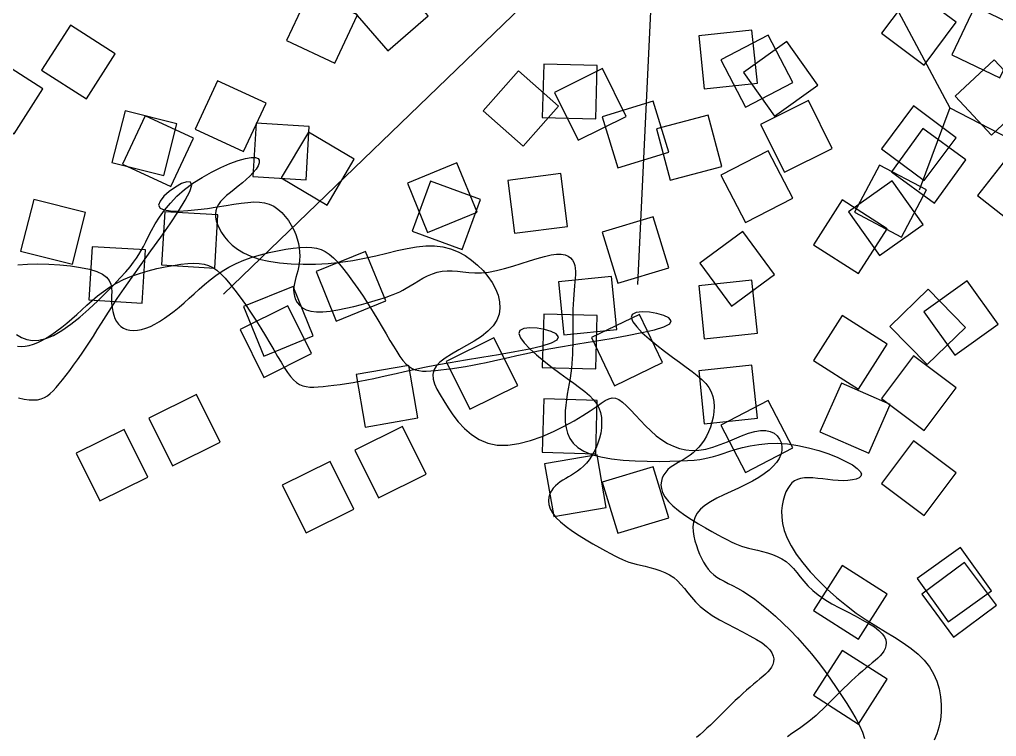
# Model space of a CAD drawing. Extents: x 41.89 to 46.57, y 11.47 to 19.19.
# Drawn here: x 44.955 to 45.662, y 16.766 to 17.285 of the extents above; entities that cross this region are included whole.
import ezdxf

# ---------------------------------------------------------------- set-up
doc = ezdxf.new("R2010")
doc.units = 0
doc.header["$LTSCALE"] = 3
doc.header["$MEASUREMENT"] = 0
doc.layers.get('0').update_dxf_attribs({"linetype": 'CONTINUOUS'})

msp = doc.modelspace()

# ---------------------------------------------------------------- linework, layer by layer
for p, q in [((45.50356, 17.45386, 0.54646), (45.62822, 17.22162, 0.58061)), ((45.41585, 17.38618, 0.67283), (45.40211, 17.09354, 0.82652)), ((45.10226, 17.08671, 1.03998), (45.38915, 17.36336, 0.68307)), ((45.62822, 17.22162, 0.58061), (45.60602, 17.16185, 0.66429)), ((45.62822, 17.22162, 0.58061), (45.81777, 17.12257, 0.58061)), ((45.11303, 17.18336), (45.11827, 17.18487)), ((45.11827, 17.18487), (45.12249, 17.18563)), ((45.12249, 17.18563), (45.12551, 17.1856)), ((45.12551, 17.1856), (45.12738, 17.18487)), ((45.12738, 17.18487), (45.12823, 17.18355)), ((45.09368, 17.17501), (45.10048, 17.17836)), ((45.10048, 17.17836), (45.10702, 17.18116)), ((45.10702, 17.18116), (45.11303, 17.18336)), ((45.1259, 17.17718), (45.12391, 17.17463)), ((45.12736, 17.17959), (45.1259, 17.17718)), ((45.12818, 17.18175), (45.12736, 17.17959)), ((45.12823, 17.18355), (45.12818, 17.18175)), ((45.08025, 17.16695), (45.08685, 17.17118)), ((45.08685, 17.17118), (45.09368, 17.17501)), ((45.12153, 17.17206), (45.11887, 17.16956)), ((45.12391, 17.17463), (45.12153, 17.17206)), ((45.06763, 17.16416), (45.06316, 17.16097)), ((45.07208, 17.16662), (45.06763, 17.16416)), ((45.0759, 17.16792), (45.07208, 17.16662)), ((45.07412, 17.16237), (45.08025, 17.16695)), ((45.07853, 17.16767), (45.0759, 17.16792)), ((45.07798, 17.161), (45.07936, 17.16545)), ((45.07936, 17.16545), (45.07853, 17.16767)), ((45.11309, 17.16479), (45.11016, 17.16249)), ((45.11602, 17.16714), (45.11309, 17.16479)), ((45.11887, 17.16956), (45.11602, 17.16714)), ((45.05923, 17.15745), (45.05645, 17.15401)), ((45.06316, 17.16097), (45.05923, 17.15745)), ((45.06389, 17.15252), (45.06867, 17.15753)), ((45.06867, 17.15753), (45.07412, 17.16237)), ((45.07463, 17.15459), (45.07798, 17.161)), ((45.10227, 17.15583), (45.10024, 17.15365)), ((45.10466, 17.15803), (45.10227, 17.15583)), ((45.10732, 17.16024), (45.10466, 17.15803)), ((45.11016, 17.16249), (45.10732, 17.16024)), ((45.05645, 17.15401), (45.05539, 17.15106)), ((45.05539, 17.15106), (45.05648, 17.14892)), ((45.05648, 17.14892), (45.05951, 17.14758)), ((45.05972, 17.14744), (45.06389, 17.15252)), ((45.06973, 17.14666), (45.07463, 17.15459)), ((45.08369, 17.14781), (45.09089, 17.14871)), ((45.09089, 17.14871), (45.09783, 17.14972)), ((45.09751, 17.14926), (45.09679, 17.14701)), ((45.09865, 17.15147), (45.09751, 17.14926)), ((45.09783, 17.14972), (45.10419, 17.15074)), ((45.10024, 17.15365), (45.09865, 17.15147)), ((45.10419, 17.15074), (45.10997, 17.15169)), ((45.10997, 17.15169), (45.11522, 17.15249)), ((45.11522, 17.15249), (45.12, 17.15308)), ((45.12, 17.15308), (45.12435, 17.15337)), ((45.12435, 17.15337), (45.12835, 17.15331)), ((45.12835, 17.15331), (45.13204, 17.15281)), ((45.13204, 17.15281), (45.13548, 17.1518)), ((45.13548, 17.1518), (45.13872, 17.15025)), ((45.13872, 17.15025), (45.14175, 17.14819)), ((45.05299, 17.13748), (45.0561, 17.14239)), ((45.0561, 17.14239), (45.05972, 17.14744)), ((45.05951, 17.14758), (45.06412, 17.1469)), ((45.06368, 17.13763), (45.06973, 17.14666)), ((45.06412, 17.1469), (45.06993, 17.14679)), ((45.06993, 17.14679), (45.07658, 17.14713)), ((45.07658, 17.14713), (45.08369, 17.14781)), ((45.09679, 17.14701), (45.09649, 17.14469)), ((45.09649, 17.14469), (45.09661, 17.14228)), ((45.09661, 17.14228), (45.09711, 17.13976)), ((45.14175, 17.14819), (45.14455, 17.14572)), ((45.14455, 17.14572), (45.14712, 17.14291)), ((45.14712, 17.14291), (45.14942, 17.13985)), ((45.05031, 17.13281), (45.05299, 17.13748)), ((45.05689, 17.12793), (45.06368, 17.13763)), ((45.09711, 17.13976), (45.09801, 17.13709)), ((45.09801, 17.13709), (45.09928, 17.13428)), ((45.09928, 17.13428), (45.10092, 17.13129)), ((45.14942, 17.13985), (45.15145, 17.13661)), ((45.15145, 17.13661), (45.1532, 17.13327)), ((45.04607, 17.12459), (45.04803, 17.12848)), ((45.04803, 17.12848), (45.05031, 17.13281)), ((45.04977, 17.11797), (45.05689, 17.12793)), ((45.10092, 17.13129), (45.10299, 17.1282)), ((45.10299, 17.1282), (45.10557, 17.1251)), ((45.1532, 17.13327), (45.15464, 17.12991)), ((45.15464, 17.12991), (45.15576, 17.12661)), ((45.04279, 17.11818), (45.04436, 17.1212)), ((45.04436, 17.1212), (45.04607, 17.12459)), ((45.10557, 17.1251), (45.10871, 17.12204)), ((45.10871, 17.12204), (45.11248, 17.11913)), ((45.15291, 17.11985), (45.15793, 17.12034)), ((45.15576, 17.12661), (45.15659, 17.12338)), ((45.15659, 17.12338), (45.15715, 17.12023)), ((45.15715, 17.12023), (45.15745, 17.11716)), ((45.15793, 17.12034), (45.16235, 17.12056)), ((45.16235, 17.12056), (45.16625, 17.12045)), ((45.16625, 17.12045), (45.16975, 17.11995)), ((45.23526, 17.11975), (45.24214, 17.12097)), ((45.24214, 17.12097), (45.24873, 17.12166)), ((45.24873, 17.12166), (45.25504, 17.12168)), ((45.25504, 17.12168), (45.26106, 17.12092)), ((45.26106, 17.12092), (45.2668, 17.11942)), ((45.03941, 17.1126), (45.04118, 17.11537)), ((45.04118, 17.11537), (45.04279, 17.11818)), ((45.04273, 17.10819), (45.04977, 17.11797)), ((45.11248, 17.11913), (45.11696, 17.11643)), ((45.11696, 17.11643), (45.12221, 17.11402)), ((45.11708, 17.11114), (45.12305, 17.11327)), ((45.12221, 17.11402), (45.1283, 17.11199)), ((45.12305, 17.11327), (45.1292, 17.11513)), ((45.1292, 17.11513), (45.1354, 17.11672)), ((45.1354, 17.11672), (45.14151, 17.11803)), ((45.14151, 17.11803), (45.14739, 17.11908)), ((45.14739, 17.11908), (45.15291, 17.11985)), ((45.15753, 17.1142), (45.15742, 17.11133)), ((45.15745, 17.11716), (45.15753, 17.1142)), ((45.16975, 17.11995), (45.17295, 17.11901)), ((45.17295, 17.11901), (45.17596, 17.11758)), ((45.17596, 17.11758), (45.17891, 17.11558)), ((45.17891, 17.11558), (45.1819, 17.11298)), ((45.20455, 17.11263), (45.21272, 17.11446)), ((45.21272, 17.11446), (45.22056, 17.11635)), ((45.22056, 17.11635), (45.22807, 17.11817)), ((45.22807, 17.11817), (45.23526, 17.11975)), ((45.2668, 17.11942), (45.27221, 17.11727)), ((45.27221, 17.11727), (45.27729, 17.11453)), ((45.27729, 17.11453), (45.282, 17.1113)), ((45.32952, 17.11248), (45.33477, 17.11395)), ((45.33477, 17.11395), (45.33947, 17.11499)), ((45.33947, 17.11499), (45.34349, 17.11548)), ((45.34349, 17.11548), (45.34686, 17.11545)), ((45.34686, 17.11545), (45.34964, 17.11496)), ((45.34964, 17.11496), (45.35188, 17.11406)), ((45.35188, 17.11406), (45.35363, 17.1128)), ((44.95349, 17.10777), (44.96044, 17.10831)), ((44.96044, 17.10831), (44.96801, 17.10851)), ((44.96801, 17.10851), (44.97592, 17.10836)), ((44.97592, 17.10836), (44.98389, 17.10789)), ((44.98389, 17.10789), (44.99163, 17.1071)), ((44.99163, 17.1071), (44.99886, 17.106)), ((44.99886, 17.106), (45.0053, 17.10461)), ((45.03161, 17.10277), (45.03477, 17.10646)), ((45.03477, 17.10646), (45.03733, 17.10968)), ((45.03618, 17.09902), (45.04273, 17.10819)), ((45.03733, 17.10968), (45.03941, 17.1126)), ((45.05401, 17.10511), (45.06012, 17.10642)), ((45.06012, 17.10642), (45.066, 17.10747)), ((45.066, 17.10747), (45.07152, 17.10824)), ((45.07152, 17.10824), (45.07654, 17.10874)), ((45.07654, 17.10874), (45.08096, 17.10895)), ((45.08096, 17.10895), (45.08487, 17.10884)), ((45.08487, 17.10884), (45.08836, 17.10834)), ((45.08836, 17.10834), (45.09156, 17.10741)), ((45.09156, 17.10741), (45.09457, 17.10597)), ((45.09457, 17.10597), (45.09752, 17.10397)), ((45.10135, 17.10317), (45.10619, 17.10607)), ((45.10619, 17.10607), (45.11142, 17.10874)), ((45.11142, 17.10874), (45.11708, 17.11114)), ((45.1283, 17.11199), (45.13526, 17.1104)), ((45.13526, 17.1104), (45.14296, 17.10925)), ((45.14296, 17.10925), (45.15126, 17.10853)), ((45.15126, 17.10853), (45.15998, 17.10824)), ((45.15667, 17.10595), (45.1561, 17.10344)), ((45.15712, 17.10858), (45.15667, 17.10595)), ((45.15742, 17.11133), (45.15712, 17.10858)), ((45.15998, 17.10824), (45.16898, 17.10835)), ((45.16898, 17.10835), (45.17809, 17.10886)), ((45.17809, 17.10886), (45.18716, 17.10975)), ((45.1819, 17.11298), (45.18506, 17.1097)), ((45.18506, 17.1097), (45.18845, 17.10573)), ((45.18716, 17.10975), (45.19602, 17.11102)), ((45.19602, 17.11102), (45.20455, 17.11263)), ((45.282, 17.1113), (45.28633, 17.10765)), ((45.28633, 17.10765), (45.29025, 17.10365)), ((45.30577, 17.10514), (45.31182, 17.1069)), ((45.31182, 17.1069), (45.3179, 17.10881)), ((45.3179, 17.10881), (45.32385, 17.11072)), ((45.32385, 17.11072), (45.32952, 17.11248)), ((45.35363, 17.1128), (45.35497, 17.11124)), ((45.35497, 17.11124), (45.35593, 17.10945)), ((45.35593, 17.10945), (45.35658, 17.10747)), ((45.35658, 17.10747), (45.35697, 17.10535)), ((45.0053, 17.10461), (45.01066, 17.10293)), ((45.01066, 17.10293), (45.01473, 17.10099)), ((45.01473, 17.10099), (45.01763, 17.0988)), ((45.02768, 17.09843), (45.03161, 17.10277)), ((45.03003, 17.09713), (45.03569, 17.09953)), ((45.03044, 17.09078), (45.03618, 17.09902)), ((45.03569, 17.09953), (45.04166, 17.10166)), ((45.04166, 17.10166), (45.04781, 17.10352)), ((45.04781, 17.10352), (45.05401, 17.10511)), ((45.09265, 17.09688), (45.09686, 17.1001)), ((45.09686, 17.1001), (45.10135, 17.10317)), ((45.09752, 17.10397), (45.10052, 17.10137)), ((45.10052, 17.10137), (45.10367, 17.09809)), ((45.15546, 17.10104), (45.1548, 17.09872)), ((45.1561, 17.10344), (45.15546, 17.10104)), ((45.18845, 17.10573), (45.19205, 17.10116)), ((45.19205, 17.10116), (45.19579, 17.09612)), ((45.24669, 17.09815), (45.25009, 17.09987)), ((45.25009, 17.09987), (45.25358, 17.10136)), ((45.25358, 17.10136), (45.25714, 17.10253)), ((45.25714, 17.10253), (45.26073, 17.10329)), ((45.26073, 17.10329), (45.26433, 17.10357)), ((45.26433, 17.10357), (45.26799, 17.10348)), ((45.26799, 17.10348), (45.27177, 17.10314)), ((45.27177, 17.10314), (45.27571, 17.1027)), ((45.27571, 17.1027), (45.27987, 17.1023)), ((45.27987, 17.1023), (45.28432, 17.10206)), ((45.28432, 17.10206), (45.2891, 17.10212)), ((45.2891, 17.10212), (45.29428, 17.10263)), ((45.29025, 17.10365), (45.29373, 17.09939)), ((45.29373, 17.09939), (45.29676, 17.09495)), ((45.29428, 17.10263), (45.29987, 17.10367)), ((45.29987, 17.10367), (45.30577, 17.10514)), ((45.35697, 17.10535), (45.35714, 17.1031)), ((45.35714, 17.1007), (45.357, 17.09814)), ((45.35714, 17.1031), (45.35714, 17.1007)), ((45.0174, 17.08769), (45.02291, 17.09334)), ((45.01763, 17.0988), (45.01956, 17.09642)), ((45.01956, 17.09642), (45.02071, 17.09386)), ((45.01997, 17.09156), (45.0248, 17.09446)), ((45.02071, 17.09386), (45.02126, 17.09117)), ((45.02291, 17.09334), (45.02768, 17.09843)), ((45.0248, 17.09446), (45.03003, 17.09713)), ((45.08485, 17.09023), (45.08866, 17.09358)), ((45.08866, 17.09358), (45.09265, 17.09688)), ((45.10367, 17.09809), (45.10706, 17.09412)), ((45.10706, 17.09412), (45.11066, 17.08955)), ((45.15329, 17.09199), (45.15313, 17.08975)), ((45.15366, 17.09422), (45.15329, 17.09199)), ((45.15418, 17.09645), (45.15366, 17.09422)), ((45.1548, 17.09872), (45.15418, 17.09645)), ((45.19579, 17.09612), (45.19959, 17.09072)), ((45.23471, 17.09095), (45.2374, 17.0926)), ((45.2374, 17.0926), (45.24031, 17.09442)), ((45.24031, 17.09442), (45.24342, 17.0963)), ((45.24342, 17.0963), (45.24669, 17.09815)), ((45.29676, 17.09495), (45.29924, 17.09039)), ((45.35647, 17.09255), (45.35616, 17.08949)), ((45.35676, 17.09543), (45.35647, 17.09255)), ((45.357, 17.09814), (45.35676, 17.09543)), ((45.00728, 17.08197), (45.01126, 17.08527)), ((45.01126, 17.08527), (45.01547, 17.08849)), ((45.01136, 17.08175), (45.0174, 17.08769)), ((45.01547, 17.08849), (45.01997, 17.09156)), ((45.02126, 17.09117), (45.02142, 17.08837)), ((45.02137, 17.08551), (45.02131, 17.08261)), ((45.02142, 17.08837), (45.02137, 17.08551)), ((45.02548, 17.08344), (45.03044, 17.09078)), ((45.07751, 17.08358), (45.08115, 17.08688)), ((45.08115, 17.08688), (45.08485, 17.09023)), ((45.11066, 17.08955), (45.1144, 17.08451)), ((45.15313, 17.08975), (45.15324, 17.08747)), ((45.15324, 17.08747), (45.15366, 17.08514)), ((45.15366, 17.08514), (45.15445, 17.08282)), ((45.19959, 17.09072), (45.20339, 17.08509)), ((45.20339, 17.08509), (45.20713, 17.07936)), ((45.21959, 17.08429), (45.22257, 17.08528)), ((45.22257, 17.08528), (45.2252, 17.08624)), ((45.2252, 17.08624), (45.22762, 17.08723)), ((45.22762, 17.08723), (45.22992, 17.0883)), ((45.22992, 17.0883), (45.23225, 17.08953)), ((45.23225, 17.08953), (45.23471, 17.09095)), ((45.29924, 17.09039), (45.30108, 17.08575)), ((45.30108, 17.08575), (45.3022, 17.08111)), ((45.35588, 17.08625), (45.35565, 17.08282)), ((45.35616, 17.08949), (45.35588, 17.08625)), ((44.99977, 17.07528), (45.00346, 17.07862)), ((45.00346, 17.07862), (45.00728, 17.08197)), ((45.00495, 17.07578), (45.01136, 17.08175)), ((45.02118, 17.0769), (45.02548, 17.08344)), ((45.02131, 17.08261), (45.02141, 17.07972)), ((45.02141, 17.07972), (45.02169, 17.07687)), ((45.07026, 17.07728), (45.07388, 17.08037)), ((45.07388, 17.08037), (45.07751, 17.08358)), ((45.1144, 17.08451), (45.1182, 17.07911)), ((45.1182, 17.07911), (45.12201, 17.07348)), ((45.15445, 17.08282), (45.15566, 17.08061)), ((45.15566, 17.08061), (45.15734, 17.07857)), ((45.15734, 17.07857), (45.15953, 17.07679)), ((45.19088, 17.07637), (45.19663, 17.07774)), ((45.19663, 17.07774), (45.2022, 17.0792)), ((45.2022, 17.0792), (45.20742, 17.08066)), ((45.20713, 17.07936), (45.21073, 17.07366)), ((45.20742, 17.08066), (45.21211, 17.08203)), ((45.21211, 17.08203), (45.21614, 17.08323)), ((45.21614, 17.08323), (45.21959, 17.08429)), ((45.3022, 17.08111), (45.3025, 17.07651)), ((45.35548, 17.07924), (45.35535, 17.07555)), ((45.35565, 17.08282), (45.35548, 17.07924)), ((44.99249, 17.06876), (44.99612, 17.07197)), ((44.99612, 17.07197), (44.99977, 17.07528)), ((44.99836, 17.07003), (45.00495, 17.07578)), ((45.01407, 17.06569), (45.01742, 17.07102)), ((45.01742, 17.07102), (45.02118, 17.0769)), ((45.02169, 17.07687), (45.02218, 17.07411)), ((45.02218, 17.07411), (45.02289, 17.07149)), ((45.02289, 17.07149), (45.02382, 17.06905)), ((45.05958, 17.0691), (45.0631, 17.07161)), ((45.0631, 17.07161), (45.06666, 17.07435)), ((45.06666, 17.07435), (45.07026, 17.07728)), ((45.12201, 17.07348), (45.12574, 17.06775)), ((45.15953, 17.07679), (45.16228, 17.07534)), ((45.16228, 17.07534), (45.16564, 17.07431)), ((45.16564, 17.07431), (45.16966, 17.07379)), ((45.16966, 17.07379), (45.17434, 17.0738)), ((45.17434, 17.0738), (45.17956, 17.07431)), ((45.17956, 17.07431), (45.18513, 17.07519)), ((45.18513, 17.07519), (45.19088, 17.07637)), ((45.21073, 17.07366), (45.21412, 17.0681)), ((45.3019, 17.07201), (45.30029, 17.06767)), ((45.3025, 17.07651), (45.3019, 17.07201)), ((45.35527, 17.07178), (45.35522, 17.06799)), ((45.35535, 17.07555), (45.35527, 17.07178)), ((45.39821, 17.07197), (45.39748, 17.06969)), ((45.40105, 17.07331), (45.39821, 17.07197)), ((45.40545, 17.07377), (45.40105, 17.07331)), ((45.41071, 17.07349), (45.40545, 17.07377)), ((45.41614, 17.07258), (45.41071, 17.07349)), ((45.42102, 17.07117), (45.41614, 17.07258)), ((45.42465, 17.06939), (45.42102, 17.07117)), ((44.98527, 17.06274), (44.98887, 17.06567)), ((44.98536, 17.06026), (44.99177, 17.06477)), ((44.98887, 17.06567), (44.99249, 17.06876)), ((44.99177, 17.06477), (44.99836, 17.07003)), ((45.01102, 17.06078), (45.01407, 17.06569)), ((45.02382, 17.06905), (45.02499, 17.06683)), ((45.02499, 17.06683), (45.02641, 17.06489)), ((45.02641, 17.06489), (45.0281, 17.06327)), ((45.04941, 17.06327), (45.05272, 17.06489)), ((45.05272, 17.06489), (45.05612, 17.06685)), ((45.05612, 17.06685), (45.05958, 17.0691)), ((45.12574, 17.06775), (45.12934, 17.06205)), ((45.21412, 17.0681), (45.21726, 17.0628)), ((45.2976, 17.06355), (45.2938, 17.05968)), ((45.30029, 17.06767), (45.2976, 17.06355)), ((45.35519, 17.0642), (45.35518, 17.06046)), ((45.35522, 17.06799), (45.35519, 17.0642)), ((45.39748, 17.06969), (45.39867, 17.06659)), ((45.39867, 17.06659), (45.40145, 17.06286)), ((45.42122, 17.06303), (45.42534, 17.0652)), ((45.42632, 17.06736), (45.42465, 17.06939)), ((45.42534, 17.0652), (45.42632, 17.06736)), ((44.95265, 17.05731), (44.95615, 17.05529)), ((44.97377, 17.05447), (44.97931, 17.05676)), ((44.97473, 17.05524), (44.97819, 17.05749)), ((44.97819, 17.05749), (44.98171, 17.06)), ((44.97931, 17.05676), (44.98536, 17.06026)), ((44.98171, 17.06), (44.98527, 17.06274)), ((45.00815, 17.05617), (45.01102, 17.06078)), ((45.0281, 17.06327), (45.03004, 17.062)), ((45.03004, 17.062), (45.03224, 17.06109)), ((45.03224, 17.06109), (45.03467, 17.06054)), ((45.03467, 17.06054), (45.0373, 17.06036)), ((45.0373, 17.06036), (45.04011, 17.06054)), ((45.04011, 17.06054), (45.04308, 17.06109)), ((45.04308, 17.06109), (45.04619, 17.062)), ((45.04619, 17.062), (45.04941, 17.06327)), ((45.12934, 17.06205), (45.13274, 17.05649)), ((45.13274, 17.05649), (45.13588, 17.05119)), ((45.21726, 17.0628), (45.22016, 17.05781)), ((45.22016, 17.05781), (45.22286, 17.05315)), ((45.2938, 17.05968), (45.28911, 17.05605)), ((45.31683, 17.06036), (45.31609, 17.05808)), ((45.31609, 17.05808), (45.31728, 17.05498)), ((45.31966, 17.0617), (45.31683, 17.06036)), ((45.32406, 17.06216), (45.31966, 17.0617)), ((45.32933, 17.06188), (45.32406, 17.06216)), ((45.33475, 17.06097), (45.32933, 17.06188)), ((45.33963, 17.05956), (45.33475, 17.06097)), ((45.34326, 17.05778), (45.33963, 17.05956)), ((45.34494, 17.05575), (45.34326, 17.05778)), ((45.35518, 17.06046), (45.35517, 17.05681)), ((45.35517, 17.05681), (45.35517, 17.05327)), ((45.38292, 17.05455), (45.39458, 17.05661)), ((45.39458, 17.05661), (45.40525, 17.05872)), ((45.40145, 17.06286), (45.40548, 17.05867)), ((45.40525, 17.05872), (45.41432, 17.06086)), ((45.40548, 17.05867), (45.41042, 17.05421)), ((45.41432, 17.06086), (45.42122, 17.06303)), ((44.95615, 17.05529), (44.95996, 17.05386)), ((44.95873, 17.04893), (44.9617, 17.04948)), ((44.95996, 17.05386), (44.96414, 17.05315)), ((44.9617, 17.04948), (44.9648, 17.05039)), ((44.96414, 17.05315), (44.96873, 17.05331)), ((44.9648, 17.05039), (44.96802, 17.05166)), ((44.96802, 17.05166), (44.97134, 17.05328)), ((44.96873, 17.05331), (44.97377, 17.05447)), ((44.97134, 17.05328), (44.97473, 17.05524)), ((45.00248, 17.04743), (45.00534, 17.05176)), ((45.00534, 17.05176), (45.00815, 17.05617)), ((45.13588, 17.05119), (45.13878, 17.0462)), ((45.22286, 17.05315), (45.22539, 17.04887)), ((45.28383, 17.05263), (45.27825, 17.04938)), ((45.28911, 17.05605), (45.28383, 17.05263)), ((45.31728, 17.05498), (45.32006, 17.05125)), ((45.32006, 17.05125), (45.32409, 17.04706)), ((45.33293, 17.04925), (45.33983, 17.05142)), ((45.33983, 17.05142), (45.34396, 17.05359)), ((45.34396, 17.05359), (45.34494, 17.05575)), ((45.34783, 17.04875), (45.35895, 17.05061)), ((45.35514, 17.04983), (45.35509, 17.04646)), ((45.35517, 17.05327), (45.35514, 17.04983)), ((45.35895, 17.05061), (45.37084, 17.05255)), ((45.37084, 17.05255), (45.38292, 17.05455)), ((45.41042, 17.05421), (45.41593, 17.04966)), ((45.41593, 17.04966), (45.42166, 17.0452)), ((44.95328, 17.04893), (44.95591, 17.04875)), ((44.95591, 17.04875), (44.95873, 17.04893)), ((44.99671, 17.03909), (44.9996, 17.04319)), ((44.9996, 17.04319), (45.00248, 17.04743)), ((45.13878, 17.0462), (45.14147, 17.04154)), ((45.22539, 17.04887), (45.22778, 17.045)), ((45.22778, 17.045), (45.23006, 17.04157)), ((45.2674, 17.04324), (45.26271, 17.0403)), ((45.27268, 17.04626), (45.2674, 17.04324)), ((45.27825, 17.04938), (45.27268, 17.04626)), ((45.28946, 17.04094), (45.30153, 17.04294)), ((45.30153, 17.04294), (45.31319, 17.045)), ((45.31319, 17.045), (45.32386, 17.04711)), ((45.31477, 17.04222), (45.32159, 17.04372)), ((45.32159, 17.04372), (45.32926, 17.04531)), ((45.32386, 17.04711), (45.33293, 17.04925)), ((45.32409, 17.04706), (45.32903, 17.0426)), ((45.32903, 17.0426), (45.33454, 17.03805)), ((45.32926, 17.04531), (45.33795, 17.04698)), ((45.33795, 17.04698), (45.34783, 17.04875)), ((45.35499, 17.04312), (45.35482, 17.03977)), ((45.35509, 17.04646), (45.35499, 17.04312)), ((45.42166, 17.0452), (45.42728, 17.04101)), ((44.99386, 17.03515), (44.99671, 17.03909)), ((45.14147, 17.04154), (45.144, 17.03726)), ((45.144, 17.03726), (45.14639, 17.03339)), ((45.23006, 17.04157), (45.23228, 17.03862)), ((45.23228, 17.03862), (45.23447, 17.03618)), ((45.23447, 17.03618), (45.23666, 17.03426)), ((45.24787, 17.0337), (45.25656, 17.03538)), ((45.25891, 17.03739), (45.25621, 17.03447)), ((45.25656, 17.03538), (45.26644, 17.03714)), ((45.26271, 17.0403), (45.25891, 17.03739)), ((45.26644, 17.03714), (45.27756, 17.039)), ((45.27756, 17.039), (45.28946, 17.04094)), ((45.28249, 17.03515), (45.28752, 17.0361)), ((45.28752, 17.0361), (45.2926, 17.03714)), ((45.2926, 17.03714), (45.29772, 17.03828)), ((45.29772, 17.03828), (45.303, 17.0395)), ((45.303, 17.0395), (45.30863, 17.04082)), ((45.30863, 17.04082), (45.31477, 17.04222)), ((45.33454, 17.03805), (45.34027, 17.03359)), ((45.35458, 17.0364), (45.35424, 17.03296)), ((45.35482, 17.03977), (45.35458, 17.0364)), ((45.42728, 17.04101), (45.4325, 17.03723)), ((45.4325, 17.03723), (45.43726, 17.03382)), ((44.98837, 17.02787), (44.99107, 17.03139)), ((44.99107, 17.03139), (44.99386, 17.03515)), ((45.14639, 17.03339), (45.14868, 17.02996)), ((45.14868, 17.02996), (45.1509, 17.02701)), ((45.22162, 17.02789), (45.22724, 17.02921)), ((45.22724, 17.02921), (45.23338, 17.03061)), ((45.23338, 17.03061), (45.2402, 17.03211)), ((45.23666, 17.03426), (45.23889, 17.03284)), ((45.23889, 17.03284), (45.24121, 17.03184)), ((45.2402, 17.03211), (45.24787, 17.0337)), ((45.24121, 17.03184), (45.24367, 17.03122)), ((45.24367, 17.03122), (45.24632, 17.03091)), ((45.24632, 17.03091), (45.24919, 17.03087)), ((45.24919, 17.03087), (45.25233, 17.03103)), ((45.25233, 17.03103), (45.25579, 17.03134)), ((45.2546, 17.0315), (45.25396, 17.02841)), ((45.25396, 17.02841), (45.25419, 17.02515)), ((45.25621, 17.03447), (45.2546, 17.0315)), ((45.25579, 17.03134), (45.25959, 17.03175)), ((45.25959, 17.03175), (45.26372, 17.03225)), ((45.26372, 17.03225), (45.26812, 17.03284)), ((45.26812, 17.03284), (45.27274, 17.03352)), ((45.27274, 17.03352), (45.27755, 17.03429)), ((45.27755, 17.03429), (45.28249, 17.03515)), ((45.34027, 17.03359), (45.34589, 17.0294)), ((45.34589, 17.0294), (45.35111, 17.02563)), ((45.35378, 17.02942), (45.35321, 17.02577)), ((45.35424, 17.03296), (45.35378, 17.02942)), ((45.43726, 17.03382), (45.44154, 17.03067)), ((45.44154, 17.03067), (45.44533, 17.02771)), ((44.98118, 17.01895), (44.98341, 17.02162)), ((44.98341, 17.02162), (44.98581, 17.0246)), ((44.98581, 17.0246), (44.98837, 17.02787)), ((45.1509, 17.02701), (45.15308, 17.02457)), ((45.15308, 17.02457), (45.15527, 17.02265)), ((45.15527, 17.02265), (45.1575, 17.02123)), ((45.1575, 17.02123), (45.15983, 17.02023)), ((45.18233, 17.02064), (45.18673, 17.02123)), ((45.18673, 17.02123), (45.19135, 17.02191)), ((45.19135, 17.02191), (45.19616, 17.02268)), ((45.19616, 17.02268), (45.2011, 17.02354)), ((45.2011, 17.02354), (45.20614, 17.02449)), ((45.20614, 17.02449), (45.21122, 17.02553)), ((45.21122, 17.02553), (45.21633, 17.02667)), ((45.21633, 17.02667), (45.22162, 17.02789)), ((45.25419, 17.02515), (45.25519, 17.02167)), ((45.25519, 17.02167), (45.25686, 17.0179)), ((45.35111, 17.02563), (45.35587, 17.02221)), ((45.35256, 17.022), (45.35187, 17.01813)), ((45.35321, 17.02577), (45.35256, 17.022)), ((45.35587, 17.02221), (45.36015, 17.01906)), ((45.44533, 17.02771), (45.44862, 17.02484)), ((45.44862, 17.02484), (45.4514, 17.02197)), ((45.4514, 17.02197), (45.45365, 17.019)), ((44.97493, 17.01297), (44.97701, 17.01462)), ((44.97701, 17.01462), (44.97907, 17.01662)), ((44.97907, 17.01662), (44.98118, 17.01895)), ((45.15983, 17.02023), (45.16229, 17.01961)), ((45.16229, 17.01961), (45.16493, 17.0193)), ((45.16493, 17.0193), (45.1678, 17.01926)), ((45.1678, 17.01926), (45.17094, 17.01942)), ((45.17094, 17.01942), (45.1744, 17.01973)), ((45.1744, 17.01973), (45.17821, 17.02014)), ((45.17821, 17.02014), (45.18233, 17.02064)), ((45.25686, 17.0179), (45.2591, 17.01379)), ((45.3512, 17.01419), (45.3506, 17.01018)), ((45.35187, 17.01813), (45.3512, 17.01419)), ((45.36015, 17.01906), (45.36394, 17.0161)), ((45.36394, 17.0161), (45.36723, 17.01323)), ((45.45365, 17.019), (45.45538, 17.01586)), ((45.45538, 17.01586), (45.45657, 17.01247)), ((44.95394, 17.01147), (44.95798, 17.01067)), ((44.95798, 17.01067), (44.96164, 17.01015)), ((44.96164, 17.01015), (44.96491, 17.00996)), ((44.96491, 17.00996), (44.96781, 17.01016)), ((44.96781, 17.01016), (44.9704, 17.01073)), ((44.9704, 17.01073), (44.97275, 17.01167)), ((44.97275, 17.01167), (44.97493, 17.01297)), ((45.2591, 17.01379), (45.26181, 17.00929)), ((45.26181, 17.00929), (45.2649, 17.00438)), ((45.3506, 17.01018), (45.35011, 17.00612)), ((45.36723, 17.01323), (45.37001, 17.01036)), ((45.37001, 17.01036), (45.37227, 17.00739)), ((45.37208, 17.00508), (45.3757, 17.00759)), ((45.37227, 17.00739), (45.37399, 17.00425)), ((45.3757, 17.00759), (45.37875, 17.00953)), ((45.37875, 17.00953), (45.38138, 17.01084)), ((45.38138, 17.01084), (45.38378, 17.01144)), ((45.38378, 17.01144), (45.38611, 17.01127)), ((45.38611, 17.01127), (45.38854, 17.01026)), ((45.38854, 17.01026), (45.39122, 17.00838)), ((45.39122, 17.00838), (45.39414, 17.00576)), ((45.45657, 17.01247), (45.45726, 17.00888)), ((45.45726, 17.00888), (45.45749, 17.00515)), ((45.2649, 17.00438), (45.2684, 16.99925)), ((45.34977, 17.00203), (45.34965, 16.99793)), ((45.35011, 17.00612), (45.34977, 17.00203)), ((45.36242, 16.99863), (45.36771, 17.00207)), ((45.36771, 17.00207), (45.37208, 17.00508)), ((45.37399, 17.00425), (45.37518, 17.00086)), ((45.37518, 17.00086), (45.37587, 16.99727)), ((45.39414, 17.00576), (45.39728, 17.00258)), ((45.39728, 17.00258), (45.40064, 16.99899)), ((45.45732, 17.00135), (45.45678, 16.99755)), ((45.45749, 17.00515), (45.45732, 17.00135)), ((45.2684, 16.99925), (45.27235, 16.99415)), ((45.27235, 16.99415), (45.2768, 16.9893)), ((45.34894, 16.99094), (45.35611, 16.99485)), ((45.34965, 16.99793), (45.3498, 16.99383)), ((45.3498, 16.99383), (45.35033, 16.9898)), ((45.35611, 16.99485), (45.36242, 16.99863)), ((45.37587, 16.99727), (45.3761, 16.99354)), ((45.3761, 16.99354), (45.37593, 16.98974)), ((45.40064, 16.99899), (45.40417, 16.99518)), ((45.40417, 16.99518), (45.40786, 16.99132)), ((45.45592, 16.99382), (45.4548, 16.99023)), ((45.45678, 16.99755), (45.45592, 16.99382)), ((45.2768, 16.9893), (45.2818, 16.98496)), ((45.33292, 16.98361), (45.34113, 16.98712)), ((45.34113, 16.98712), (45.34894, 16.99094)), ((45.35033, 16.9898), (45.35137, 16.9859)), ((45.35137, 16.9859), (45.35306, 16.98219)), ((45.37539, 16.98594), (45.37454, 16.98221)), ((45.37593, 16.98974), (45.37539, 16.98594)), ((45.40786, 16.99132), (45.41169, 16.98757)), ((45.41169, 16.98757), (45.41563, 16.9841)), ((45.45344, 16.98684), (45.4519, 16.98371)), ((45.4548, 16.99023), (45.45344, 16.98684)), ((45.47744, 16.98402), (45.48231, 16.98585)), ((45.48231, 16.98585), (45.48689, 16.98723)), ((45.48689, 16.98723), (45.49109, 16.98797)), ((45.49109, 16.98797), (45.49485, 16.98794)), ((45.49485, 16.98794), (45.49814, 16.9872)), ((45.49814, 16.9872), (45.50092, 16.98584)), ((45.50092, 16.98584), (45.50319, 16.98398)), ((45.2818, 16.98496), (45.28738, 16.98136)), ((45.28738, 16.98136), (45.29361, 16.97873)), ((45.29361, 16.97873), (45.30051, 16.97731)), ((45.31617, 16.97846), (45.32452, 16.98065)), ((45.32452, 16.98065), (45.33292, 16.98361)), ((45.35306, 16.98219), (45.35552, 16.97873)), ((45.35552, 16.97873), (45.35888, 16.9756)), ((45.37454, 16.98221), (45.37341, 16.97862)), ((45.41563, 16.9841), (45.41967, 16.98106)), ((45.41967, 16.98106), (45.42381, 16.9785)), ((45.4502, 16.98084), (45.44837, 16.97821)), ((45.4519, 16.98371), (45.4502, 16.98084)), ((45.46184, 16.97762), (45.46712, 16.97972)), ((45.46712, 16.97972), (45.47235, 16.98192)), ((45.47235, 16.98192), (45.47744, 16.98402)), ((45.50319, 16.98398), (45.50491, 16.9817)), ((45.50491, 16.9817), (45.50606, 16.97912)), ((45.50606, 16.97912), (45.50662, 16.97633)), ((45.30051, 16.97731), (45.30809, 16.97728)), ((45.30809, 16.97728), (45.31617, 16.97846)), ((45.35888, 16.9756), (45.36326, 16.97285)), ((45.36326, 16.97285), (45.3688, 16.97056)), ((45.37051, 16.9721), (45.36881, 16.96923)), ((45.37205, 16.97523), (45.37051, 16.9721)), ((45.37341, 16.97862), (45.37205, 16.97523)), ((45.42381, 16.9785), (45.42806, 16.97643)), ((45.42806, 16.97643), (45.43244, 16.97489)), ((45.43244, 16.97489), (45.43696, 16.9739)), ((45.43696, 16.9739), (45.44162, 16.97347)), ((45.44227, 16.97174), (45.44011, 16.97)), ((45.44162, 16.97347), (45.44644, 16.97363)), ((45.44438, 16.97368), (45.44227, 16.97174)), ((45.44642, 16.97583), (45.44438, 16.97368)), ((45.44837, 16.97821), (45.44642, 16.97583)), ((45.44644, 16.97363), (45.45143, 16.97441)), ((45.45143, 16.97441), (45.45658, 16.97579)), ((45.45658, 16.97579), (45.46184, 16.97762)), ((45.46396, 16.97131), (45.46809, 16.97268)), ((45.46809, 16.97268), (45.47278, 16.97412)), ((45.47278, 16.97412), (45.47797, 16.97554)), ((45.47797, 16.97554), (45.48365, 16.97681)), ((45.48365, 16.97681), (45.48977, 16.97782)), ((45.48977, 16.97782), (45.49631, 16.97846)), ((45.49631, 16.97846), (45.50324, 16.97863)), ((45.50324, 16.97863), (45.51052, 16.9782)), ((45.50657, 16.97344), (45.5059, 16.97053)), ((45.50662, 16.97633), (45.50657, 16.97344)), ((45.51052, 16.9782), (45.51808, 16.9771)), ((45.51808, 16.9771), (45.52575, 16.97543)), ((45.52575, 16.97543), (45.53328, 16.9733)), ((45.53328, 16.9733), (45.54046, 16.97086)), ((45.36698, 16.9666), (45.36503, 16.96422)), ((45.36881, 16.96923), (45.36698, 16.9666)), ((45.3688, 16.97056), (45.37555, 16.96876)), ((45.37555, 16.96876), (45.38327, 16.96741)), ((45.38327, 16.96741), (45.39165, 16.96647)), ((45.39165, 16.96647), (45.40037, 16.96588)), ((45.40037, 16.96588), (45.40913, 16.96557)), ((45.40913, 16.96557), (45.41761, 16.96549)), ((45.41761, 16.96549), (45.42549, 16.96559)), ((45.42549, 16.96559), (45.43246, 16.96581)), ((45.4315, 16.96466), (45.42946, 16.9635)), ((45.43361, 16.96584), (45.4315, 16.96466)), ((45.43246, 16.96581), (45.43831, 16.96611)), ((45.43576, 16.96708), (45.43361, 16.96584)), ((45.43794, 16.96845), (45.43576, 16.96708)), ((45.44011, 16.97), (45.43794, 16.96845)), ((45.43831, 16.96611), (45.44316, 16.96649)), ((45.44316, 16.96649), (45.44724, 16.96696)), ((45.44724, 16.96696), (45.45078, 16.96754)), ((45.45078, 16.96754), (45.45399, 16.96825)), ((45.45399, 16.96825), (45.45711, 16.96911)), ((45.45711, 16.96911), (45.46036, 16.97012)), ((45.46036, 16.97012), (45.46396, 16.97131)), ((45.50273, 16.96477), (45.50028, 16.96193)), ((45.50461, 16.96764), (45.50273, 16.96477)), ((45.5059, 16.97053), (45.50461, 16.96764)), ((45.54046, 16.97086), (45.54707, 16.96822)), ((45.54707, 16.96822), (45.55287, 16.96552)), ((45.55287, 16.96552), (45.55764, 16.96288)), ((45.35873, 16.95839), (45.35655, 16.95685)), ((45.36088, 16.96013), (45.35873, 16.95839)), ((45.36299, 16.96207), (45.36088, 16.96013)), ((45.36503, 16.96422), (45.36299, 16.96207)), ((45.42244, 16.95781), (45.42109, 16.95587)), ((45.42398, 16.9595), (45.42244, 16.95781)), ((45.42568, 16.96097), (45.42398, 16.9595)), ((45.42751, 16.96229), (45.42568, 16.96097)), ((45.42946, 16.9635), (45.42751, 16.96229)), ((45.4973, 16.95914), (45.49378, 16.95641)), ((45.50028, 16.96193), (45.4973, 16.95914)), ((45.55764, 16.96288), (45.56116, 16.96043)), ((45.56116, 16.96043), (45.56328, 16.95828)), ((45.56328, 16.95828), (45.56408, 16.95645)), ((45.34612, 16.95068), (45.34429, 16.94936)), ((45.34807, 16.95189), (45.34612, 16.95068)), ((45.35011, 16.95305), (45.34807, 16.95189)), ((45.35222, 16.95423), (45.35011, 16.95305)), ((45.35437, 16.95548), (45.35222, 16.95423)), ((45.35655, 16.95685), (45.35437, 16.95548)), ((45.4193, 16.95125), (45.41904, 16.94862)), ((45.42001, 16.95367), (45.4193, 16.95125)), ((45.42109, 16.95587), (45.42001, 16.95367)), ((45.48529, 16.95115), (45.48037, 16.94865)), ((45.48977, 16.95374), (45.48529, 16.95115)), ((45.49378, 16.95641), (45.48977, 16.95374)), ((45.51568, 16.9513), (45.51383, 16.94987)), ((45.51778, 16.95239), (45.51568, 16.9513)), ((45.52015, 16.95314), (45.51778, 16.95239)), ((45.52282, 16.95356), (45.52015, 16.95314)), ((45.5258, 16.95367), (45.52282, 16.95356)), ((45.52904, 16.95353), (45.5258, 16.95367)), ((45.53248, 16.95322), (45.52904, 16.95353)), ((45.53609, 16.9528), (45.53248, 16.95322)), ((45.53978, 16.95235), (45.53609, 16.9528)), ((45.54352, 16.95194), (45.53978, 16.95235)), ((45.54724, 16.95164), (45.54352, 16.95194)), ((45.55089, 16.95153), (45.54724, 16.95164)), ((45.55439, 16.95166), (45.55089, 16.95153)), ((45.5576, 16.95205), (45.55439, 16.95166)), ((45.56034, 16.95272), (45.5576, 16.95205)), ((45.56244, 16.95367), (45.56034, 16.95272)), ((45.56375, 16.95491), (45.56244, 16.95367)), ((45.56408, 16.95645), (45.56375, 16.95491)), ((45.3397, 16.94426), (45.33863, 16.94206)), ((45.34105, 16.9462), (45.3397, 16.94426)), ((45.34259, 16.94789), (45.34105, 16.9462)), ((45.34429, 16.94936), (45.34259, 16.94789)), ((45.41904, 16.94862), (45.41933, 16.94581)), ((45.41933, 16.94581), (45.42026, 16.94285)), ((45.46986, 16.94378), (45.46461, 16.94134)), ((45.47518, 16.9462), (45.46986, 16.94378)), ((45.48037, 16.94865), (45.47518, 16.9462)), ((45.50953, 16.94343), (45.50844, 16.94054)), ((45.51078, 16.94594), (45.50953, 16.94343)), ((45.51221, 16.94809), (45.51078, 16.94594)), ((45.51383, 16.94987), (45.51221, 16.94809)), ((45.33792, 16.93964), (45.33766, 16.93701)), ((45.33766, 16.93701), (45.33795, 16.9342)), ((45.33863, 16.94206), (45.33792, 16.93964)), ((45.42026, 16.94285), (45.42191, 16.93974)), ((45.42191, 16.93974), (45.42437, 16.93653)), ((45.42437, 16.93653), (45.4277, 16.93323)), ((45.45495, 16.9363), (45.45089, 16.93363)), ((45.45958, 16.93886), (45.45495, 16.9363)), ((45.46461, 16.94134), (45.45958, 16.93886)), ((45.50749, 16.93727), (45.50677, 16.93362)), ((45.50844, 16.94054), (45.50749, 16.93727)), ((45.33795, 16.9342), (45.33887, 16.93124)), ((45.33887, 16.93124), (45.34052, 16.92814)), ((45.4277, 16.93323), (45.43175, 16.92989)), ((45.43175, 16.92989), (45.43631, 16.92658)), ((45.44756, 16.93081), (45.44509, 16.92782)), ((45.45089, 16.93363), (45.44756, 16.93081)), ((45.50677, 16.93362), (45.50639, 16.9296)), ((45.50639, 16.9296), (45.50646, 16.92522)), ((45.34052, 16.92814), (45.34299, 16.92492)), ((45.34299, 16.92492), (45.34632, 16.92162)), ((45.43631, 16.92658), (45.44121, 16.92335)), ((45.44121, 16.92335), (45.44624, 16.92025)), ((45.44343, 16.92468), (45.44247, 16.92142)), ((45.44509, 16.92782), (45.44343, 16.92468)), ((45.50646, 16.92522), (45.50706, 16.92049)), ((45.34632, 16.92162), (45.35036, 16.91828)), ((45.35036, 16.91828), (45.35493, 16.91497)), ((45.44247, 16.92142), (45.44212, 16.91809)), ((45.44212, 16.91809), (45.44226, 16.91471)), ((45.44624, 16.92025), (45.45122, 16.91735)), ((45.45122, 16.91735), (45.45594, 16.91469)), ((45.50706, 16.92049), (45.50832, 16.91541)), ((45.50832, 16.91541), (45.51033, 16.91)), ((45.35493, 16.91497), (45.35982, 16.91174)), ((45.35982, 16.91174), (45.36485, 16.90864)), ((45.36485, 16.90864), (45.36983, 16.90574)), ((45.44226, 16.91471), (45.4428, 16.91132)), ((45.4428, 16.91132), (45.44363, 16.90796)), ((45.44363, 16.90796), (45.44466, 16.90465)), ((45.45594, 16.91469), (45.46022, 16.91234)), ((45.46022, 16.91234), (45.46392, 16.91034)), ((45.46392, 16.91034), (45.46711, 16.90865)), ((45.46711, 16.90865), (45.46991, 16.90724)), ((45.51033, 16.91), (45.5132, 16.90426)), ((45.36983, 16.90574), (45.37455, 16.90308)), ((45.37455, 16.90308), (45.37884, 16.90073)), ((45.44466, 16.90465), (45.44579, 16.90143)), ((45.44579, 16.90143), (45.44703, 16.89832)), ((45.46991, 16.90724), (45.47246, 16.90605)), ((45.47246, 16.90605), (45.47486, 16.90505)), ((45.47486, 16.90505), (45.47725, 16.90418)), ((45.47725, 16.90418), (45.47976, 16.9034)), ((45.47976, 16.9034), (45.48251, 16.90267)), ((45.48251, 16.90267), (45.48558, 16.90193)), ((45.48558, 16.90193), (45.48893, 16.90116)), ((45.48893, 16.90116), (45.49245, 16.90029)), ((45.5132, 16.90426), (45.51699, 16.89822)), ((45.37884, 16.90073), (45.38254, 16.89873)), ((45.38254, 16.89873), (45.38572, 16.89704)), ((45.38572, 16.89704), (45.38853, 16.89563)), ((45.38853, 16.89563), (45.39107, 16.89444)), ((45.39107, 16.89444), (45.39347, 16.89344)), ((45.44703, 16.89832), (45.44838, 16.89535)), ((45.44838, 16.89535), (45.44986, 16.89254)), ((45.49245, 16.90029), (45.49607, 16.89928)), ((45.49607, 16.89928), (45.49969, 16.8981)), ((45.49969, 16.8981), (45.50322, 16.89668)), ((45.50322, 16.89668), (45.50656, 16.895)), ((45.50656, 16.895), (45.50964, 16.89299)), ((45.51699, 16.89822), (45.52163, 16.89195)), ((45.39347, 16.89344), (45.39587, 16.89257)), ((45.39587, 16.89257), (45.39837, 16.89179)), ((45.39837, 16.89179), (45.40112, 16.89106)), ((45.40112, 16.89106), (45.40419, 16.89033)), ((45.40419, 16.89033), (45.40754, 16.88955)), ((45.40754, 16.88955), (45.41107, 16.88868)), ((45.41107, 16.88868), (45.41468, 16.88767)), ((45.41468, 16.88767), (45.4183, 16.88649)), ((45.44986, 16.89254), (45.45147, 16.88991)), ((45.45147, 16.88991), (45.45323, 16.88748)), ((45.45323, 16.88748), (45.45515, 16.88528)), ((45.50964, 16.89299), (45.51238, 16.89064)), ((45.51238, 16.89064), (45.5149, 16.88799)), ((45.5149, 16.88799), (45.51733, 16.88509)), ((45.52163, 16.89195), (45.52699, 16.88558)), ((45.4183, 16.88649), (45.42183, 16.88507)), ((45.42183, 16.88507), (45.42518, 16.88339)), ((45.42518, 16.88339), (45.42825, 16.88138)), ((45.42825, 16.88138), (45.431, 16.87904)), ((45.45515, 16.88528), (45.45723, 16.88333)), ((45.45723, 16.88333), (45.4595, 16.88163)), ((45.4595, 16.88163), (45.46198, 16.88011)), ((45.46198, 16.88011), (45.46468, 16.87865)), ((45.51733, 16.88509), (45.51981, 16.88199)), ((45.51981, 16.88199), (45.52247, 16.87876)), ((45.52699, 16.88558), (45.53295, 16.8792)), ((45.431, 16.87904), (45.43352, 16.87638)), ((45.43352, 16.87638), (45.43595, 16.87348)), ((45.43595, 16.87348), (45.43842, 16.87038)), ((45.46468, 16.87865), (45.46763, 16.87715)), ((45.46763, 16.87715), (45.47086, 16.87553)), ((45.47086, 16.87553), (45.47438, 16.87366)), ((45.47438, 16.87366), (45.47821, 16.87145)), ((45.52247, 16.87876), (45.52544, 16.87544)), ((45.52544, 16.87544), (45.52887, 16.87211)), ((45.53295, 16.8792), (45.53939, 16.87292)), ((45.53939, 16.87292), (45.54619, 16.86683)), ((45.43842, 16.87038), (45.44108, 16.86715)), ((45.44108, 16.86715), (45.44405, 16.86383)), ((45.47821, 16.87145), (45.48239, 16.8688)), ((45.48239, 16.8688), (45.48691, 16.86563)), ((45.48691, 16.86563), (45.49173, 16.86196)), ((45.52887, 16.87211), (45.53289, 16.86881)), ((45.53289, 16.86881), (45.53758, 16.86559)), ((45.53758, 16.86559), (45.54279, 16.86246)), ((45.54619, 16.86683), (45.55324, 16.86106)), ((45.44405, 16.86383), (45.44748, 16.8605)), ((45.44748, 16.8605), (45.4515, 16.8572)), ((45.49173, 16.86196), (45.49677, 16.85783)), ((45.54279, 16.86246), (45.54832, 16.85942)), ((45.54832, 16.85942), (45.55396, 16.85647)), ((45.55324, 16.86106), (45.5604, 16.85569)), ((45.4515, 16.8572), (45.45619, 16.85398)), ((45.45619, 16.85398), (45.4614, 16.85085)), ((45.49677, 16.85783), (45.50198, 16.8533)), ((45.50198, 16.8533), (45.50727, 16.8484)), ((45.55396, 16.85647), (45.55952, 16.85362)), ((45.55952, 16.85362), (45.56477, 16.85085)), ((45.5604, 16.85569), (45.56757, 16.8508)), ((45.4614, 16.85085), (45.46693, 16.84781)), ((45.46693, 16.84781), (45.47258, 16.84486)), ((45.47258, 16.84486), (45.47813, 16.84201)), ((45.50727, 16.8484), (45.51259, 16.84318)), ((45.56477, 16.85085), (45.56953, 16.84817)), ((45.56757, 16.8508), (45.57464, 16.84631)), ((45.56953, 16.84817), (45.57358, 16.84559)), ((45.57358, 16.84559), (45.57678, 16.84309)), ((45.57464, 16.84631), (45.58152, 16.84211)), ((45.47813, 16.84201), (45.48339, 16.83924)), ((45.48339, 16.83924), (45.48814, 16.83656)), ((45.51259, 16.84318), (45.51786, 16.83769)), ((45.51786, 16.83769), (45.52302, 16.83198)), ((45.57678, 16.84309), (45.57914, 16.84069)), ((45.57914, 16.84069), (45.58075, 16.83838)), ((45.58075, 16.83838), (45.5817, 16.83616)), ((45.58152, 16.84211), (45.58812, 16.83808)), ((45.58812, 16.83808), (45.59432, 16.83412)), ((45.48814, 16.83656), (45.4922, 16.83398)), ((45.4922, 16.83398), (45.49539, 16.83148)), ((45.49539, 16.83148), (45.49775, 16.82908)), ((45.52302, 16.83198), (45.52801, 16.82609)), ((45.58189, 16.83198), (45.58131, 16.83003)), ((45.5817, 16.83616), (45.58205, 16.83402)), ((45.58205, 16.83402), (45.58189, 16.83198)), ((45.59432, 16.83412), (45.60005, 16.83011)), ((45.49775, 16.82908), (45.49937, 16.82677)), ((45.49937, 16.82677), (45.50031, 16.82455)), ((45.50031, 16.82455), (45.50066, 16.82241)), ((45.52801, 16.82609), (45.5328, 16.82007)), ((45.57767, 16.82468), (45.57597, 16.82299)), ((45.57914, 16.8264), (45.57767, 16.82468)), ((45.58037, 16.82817), (45.57914, 16.8264)), ((45.58131, 16.83003), (45.58037, 16.82817)), ((45.60005, 16.83011), (45.60519, 16.82594)), ((45.60519, 16.82594), (45.60967, 16.8215)), ((45.49898, 16.81656), (45.49776, 16.81479)), ((45.49992, 16.81842), (45.49898, 16.81656)), ((45.50051, 16.82037), (45.49992, 16.81842)), ((45.50066, 16.82241), (45.50051, 16.82037)), ((45.5328, 16.82007), (45.53739, 16.81398)), ((45.56974, 16.8177), (45.56736, 16.81575)), ((45.57198, 16.81953), (45.56974, 16.8177)), ((45.57407, 16.82128), (45.57198, 16.81953)), ((45.57597, 16.82299), (45.57407, 16.82128)), ((45.60967, 16.8215), (45.61339, 16.8167)), ((45.61339, 16.8167), (45.61639, 16.81158)), ((45.49268, 16.80967), (45.4906, 16.80792)), ((45.49458, 16.81138), (45.49268, 16.80967)), ((45.49628, 16.81307), (45.49458, 16.81138)), ((45.49776, 16.81479), (45.49628, 16.81307)), ((45.53739, 16.81398), (45.54176, 16.80788)), ((45.55963, 16.80899), (45.55693, 16.80647)), ((45.56228, 16.8114), (45.55963, 16.80899)), ((45.56486, 16.81366), (45.56228, 16.8114)), ((45.56736, 16.81575), (45.56486, 16.81366)), ((45.61639, 16.81158), (45.61869, 16.80623)), ((45.48348, 16.80205), (45.48089, 16.79979)), ((45.48597, 16.80414), (45.48348, 16.80205)), ((45.48835, 16.80609), (45.48597, 16.80414)), ((45.4906, 16.80792), (45.48835, 16.80609)), ((45.54176, 16.80788), (45.54591, 16.80182)), ((45.55421, 16.80387), (45.55148, 16.80122)), ((45.55693, 16.80647), (45.55421, 16.80387)), ((45.61869, 16.80623), (45.62035, 16.80071)), ((45.47554, 16.79486), (45.47282, 16.79226)), ((45.47824, 16.79738), (45.47554, 16.79486)), ((45.48089, 16.79979), (45.47824, 16.79738)), ((45.54613, 16.79593), (45.54355, 16.79335)), ((45.54591, 16.80182), (45.54982, 16.79587)), ((45.54879, 16.79856), (45.54613, 16.79593)), ((45.55148, 16.80122), (45.54879, 16.79856)), ((45.54982, 16.79587), (45.55348, 16.79008)), ((45.62035, 16.80071), (45.62139, 16.79509)), ((45.62139, 16.79509), (45.62187, 16.78945)), ((45.4701, 16.78961), (45.4674, 16.78695)), ((45.47282, 16.79226), (45.4701, 16.78961)), ((45.5386, 16.78843), (45.53617, 16.78608)), ((45.54104, 16.79085), (45.5386, 16.78843)), ((45.54355, 16.79335), (45.54104, 16.79085)), ((45.55348, 16.79008), (45.55688, 16.7845)), ((45.62187, 16.78945), (45.62182, 16.78385)), ((45.46216, 16.78174), (45.45966, 16.77924)), ((45.46475, 16.78432), (45.46216, 16.78174)), ((45.4674, 16.78695), (45.46475, 16.78432)), ((45.53126, 16.78155), (45.5287, 16.77933)), ((45.53374, 16.78379), (45.53126, 16.78155)), ((45.53617, 16.78608), (45.53374, 16.78379)), ((45.55688, 16.7845), (45.55999, 16.77919)), ((45.62182, 16.78385), (45.62127, 16.77837)), ((45.45479, 16.77447), (45.45235, 16.77218)), ((45.45721, 16.77682), (45.45479, 16.77447)), ((45.45966, 16.77924), (45.45721, 16.77682)), ((45.5232, 16.77496), (45.52021, 16.77278)), ((45.52602, 16.77714), (45.5232, 16.77496)), ((45.5287, 16.77933), (45.52602, 16.77714)), ((45.55999, 16.77919), (45.56269, 16.77413)), ((45.56269, 16.77413), (45.56484, 16.76933)), ((45.62127, 16.77837), (45.62027, 16.7731)), ((45.44731, 16.76772), (45.44464, 16.76553)), ((45.44987, 16.76994), (45.44731, 16.76772)), ((45.45235, 16.77218), (45.44987, 16.76994)), ((45.51387, 16.76833), (45.51061, 16.76602)), ((45.51708, 16.77058), (45.51387, 16.76833)), ((45.52021, 16.77278), (45.51708, 16.77058)), ((45.56484, 16.76933), (45.56631, 16.76476)), ((45.6188, 16.76811), (45.61682, 16.76353)), ((45.62027, 16.7731), (45.6188, 16.76811))]:
    msp.add_line(p, q)
for points in [[(45.2505, 17.28813, 0.72777), (45.22524, 17.31737, 0.70045), (45.196, 17.2921, 0.67312), (45.22127, 17.26287, 0.70045)], [(45.19929, 17.28895, 1.39176), (45.16427, 17.30529, 1.36443), (45.14793, 17.27027, 1.33711), (45.18295, 17.25393, 1.36443)], [(45.60176, 17.30659, 1.30125), (45.57865, 17.27562, 1.27393), (45.60962, 17.25251, 1.2466), (45.63273, 17.28348, 1.27393)], [(45.64613, 17.29481, 1.37639), (45.62951, 17.25992, 1.34907), (45.6644, 17.24331, 1.32174), (45.68101, 17.27819, 1.34907)], [(45.02406, 17.2606, 1.03857), (44.9915, 17.28141, 1.01124), (44.97069, 17.24886, 0.98392), (45.00324, 17.22804, 1.01124)], [(45.48476, 17.27773, 1.52666), (45.44633, 17.27368, 1.49934), (45.45038, 17.23525, 1.47202), (45.48881, 17.2393, 1.49934)], [(45.49664, 17.27418, 1.27564), (45.46236, 17.25634, 1.24831), (45.4802, 17.22206, 1.22099), (45.51447, 17.2399, 1.24831)], [(45.51017, 17.26946, 1.34082), (45.4787, 17.24703, 1.3135), (45.50113, 17.21556, 1.28618), (45.53259, 17.23799, 1.3135)], [(44.9716, 17.23525, 0.83023), (44.93905, 17.25606, 0.80291), (44.91823, 17.22351, 0.77558), (44.95079, 17.20269, 0.80291)], [(45.66022, 17.25641, 1.52666), (45.63199, 17.23003, 1.49934), (45.65836, 17.2018, 1.47202), (45.6866, 17.22817, 1.49934)], [(45.34485, 17.22272, 0.80261), (45.31595, 17.24837, 0.77529), (45.2903, 17.21947, 0.74796), (45.31921, 17.19382, 0.77529)], [(45.37283, 17.25215, 1.45182), (45.33421, 17.2532, 1.4245), (45.33315, 17.21458, 1.39718), (45.37178, 17.21353, 1.4245)], [(45.37662, 17.24991, 1.48568), (45.342, 17.23273, 1.45836), (45.35918, 17.19812, 1.43103), (45.39379, 17.21529, 1.45836)], [(45.13315, 17.22482, 1.11341), (45.09813, 17.24116, 1.08608), (45.08179, 17.20614, 1.05876), (45.11681, 17.1898, 1.08608)], [(45.41349, 17.22631, 1.24319), (45.37652, 17.21509, 1.21587), (45.38773, 17.17812, 1.18854), (45.42471, 17.18933, 1.21587)], [(45.5258, 17.22676, 1.49593), (45.49118, 17.20958, 1.4686), (45.50836, 17.17497, 1.44128), (45.54297, 17.19215, 1.4686)], [(45.06858, 17.20992, 1.32003), (45.03111, 17.21938, 1.29271), (45.02166, 17.18191, 1.26539), (45.05913, 17.17246, 1.29271)], [(45.60176, 17.22291, 1.513), (45.57865, 17.19195, 1.48568), (45.60962, 17.16884, 1.45836), (45.63273, 17.1998, 1.48568)], [(45.08069, 17.19947, 0.90507), (45.04568, 17.2158, 0.87775), (45.02934, 17.18079, 0.85042), (45.06435, 17.16445, 0.87775)], [(45.45313, 17.21634, 0.82139), (45.41578, 17.20644, 0.79407), (45.42568, 17.16908, 0.76675), (45.46303, 17.17898, 0.79407)], [(45.1645, 17.20808, 1.35248), (45.12593, 17.21047, 1.32516), (45.12355, 17.1719, 1.29784), (45.16212, 17.16951, 1.32516)], [(45.60859, 17.20652, 1.34394), (45.58583, 17.1753, 1.31662), (45.61705, 17.15253, 1.2893), (45.63981, 17.18376, 1.31662)], [(45.19704, 17.18426, 0.73089), (45.16382, 17.20401, 0.70356), (45.14408, 17.17079, 0.67624), (45.17729, 17.15105, 0.70356)], [(45.49664, 17.1905, 1.48739), (45.46236, 17.17266, 1.46006), (45.4802, 17.13838, 1.43274), (45.51447, 17.15622, 1.46006)], [(45.67195, 17.18835, 0.82139), (45.6481, 17.15795, 0.79407), (45.6785, 17.1341, 0.76675), (45.70235, 17.1645, 0.79407)], [(45.27129, 17.18166, 1.3781), (45.23553, 17.16704, 1.35077), (45.25014, 17.13128, 1.32345), (45.28591, 17.1459, 1.35077)], [(45.57716, 17.18013, 0.80773), (45.55907, 17.14598, 0.78041), (45.59322, 17.1279, 0.75309), (45.61131, 17.16204, 0.78041)], [(45.34646, 17.17388, 0.74655), (45.30813, 17.169, 0.71923), (45.31301, 17.13067, 0.69191), (45.35134, 17.13555, 0.71923)], [(45.28844, 17.15514, 0.76333), (45.25216, 17.16842, 0.73601), (45.23887, 17.13214, 0.70869), (45.27516, 17.11885, 0.73601)], [(45.58628, 17.16858, 1.45182), (45.55481, 17.14616, 1.4245), (45.57724, 17.11469, 1.39718), (45.60871, 17.13711, 1.4245)], [(45.00244, 17.14579, 1.04168), (44.96498, 17.15524, 1.01436), (44.95552, 17.11778, 0.98704), (44.99299, 17.10833, 1.01436)], [(45.55031, 17.15482, 1.25002), (45.5295, 17.12226, 1.2227), (45.56207, 17.10146, 1.19537), (45.58287, 17.13402, 1.2227)], [(45.09836, 17.14395, 1.07413), (45.05979, 17.14633, 1.04681), (45.05741, 17.10777, 1.01948), (45.09598, 17.10538, 1.04681)], [(45.41349, 17.14263, 1.45494), (45.37652, 17.13142, 1.42762), (45.38773, 17.09444, 1.4003), (45.42471, 17.10566, 1.42762)], [(45.47825, 17.13196, 0.78212), (45.44712, 17.10908, 0.75479), (45.47001, 17.07794, 0.72747), (45.50114, 17.10083, 0.75479)], [(45.0459, 17.1186, 0.86579), (45.00734, 17.12098, 0.83847), (45.00495, 17.08241, 0.81115), (45.04352, 17.08003, 0.83847)], [(45.20515, 17.11753, 1.09974), (45.16939, 17.10291, 1.07242), (45.184, 17.06714, 1.0451), (45.21977, 17.08176, 1.07242)], [(45.38326, 17.09935, 0.78895), (45.34481, 17.09554, 0.76162), (45.34862, 17.05709, 0.7343), (45.38707, 17.0609, 0.76162)], [(45.1527, 17.09218, 0.89141), (45.11693, 17.07756, 0.86408), (45.13155, 17.04179, 0.83676), (45.16732, 17.05641, 0.86408)], [(45.48476, 17.09671, 1.09974), (45.44633, 17.09266, 1.07242), (45.45038, 17.05424, 1.0451), (45.48881, 17.05829, 1.07242)], [(45.64079, 17.09633, 1.0249), (45.60933, 17.07391, 0.99758), (45.63175, 17.04244, 0.97026), (45.66322, 17.06486, 0.99758)], [(45.61237, 17.09021, 0.74655), (45.58471, 17.06323, 0.71923), (45.6117, 17.03557, 0.69191), (45.63936, 17.06256, 0.71923)], [(45.14897, 17.07814, 1.32687), (45.11435, 17.06096, 1.29954), (45.13153, 17.02635, 1.27222), (45.16614, 17.04353, 1.29954)], [(45.37283, 17.07114, 1.0249), (45.33421, 17.07219, 0.99758), (45.33315, 17.03357, 0.97026), (45.37178, 17.03251, 0.99758)], [(45.40344, 17.0719, 0.74967), (45.36863, 17.05514, 0.72235), (45.38538, 17.02033, 0.69502), (45.4202, 17.03709, 0.72235)], [(45.55031, 17.07115, 1.46177), (45.5295, 17.03858, 1.43445), (45.56207, 17.01778, 1.40713), (45.58287, 17.05034, 1.43445)], [(45.29815, 17.05499, 1.33711), (45.26353, 17.03782, 1.30979), (45.28071, 17.0032, 1.28247), (45.31532, 17.02038, 1.30979)], [(45.48476, 17.03524, 1.25685), (45.44633, 17.03119, 1.22953), (45.45038, 16.99276, 1.20221), (45.48881, 16.99681, 1.22953)], [(45.60176, 17.0419, 1.08608), (45.57865, 17.01093, 1.05876), (45.60962, 16.98782, 1.03144), (45.63273, 17.01879, 1.05876)], [(45.23649, 17.03502, 0.73772), (45.19841, 17.02843, 0.71039), (45.205, 16.99036, 0.68307), (45.24308, 16.99695, 0.71039)], [(45.54961, 17.02226, 0.7565), (45.53405, 16.98689, 0.72918), (45.56942, 16.97133, 0.70186), (45.58498, 17.0067, 0.72918)], [(45.08283, 17.01401, 1.04851), (45.04821, 16.99683, 1.02119), (45.06539, 16.96222, 0.99387), (45.1, 16.97939, 1.02119)], [(45.37283, 17.00966, 1.18201), (45.33421, 17.01071, 1.15469), (45.33315, 16.97209, 1.12737), (45.37178, 16.97104, 1.15469)], [(45.49664, 17.00949, 1.06047), (45.46236, 16.99165, 1.03315), (45.4802, 16.95737, 1.00582), (45.51447, 16.97521, 1.03315)], [(45.03037, 16.98866, 0.84018), (44.99576, 16.97148, 0.81285), (45.01293, 16.93687, 0.78553), (45.04755, 16.95404, 0.81285)], [(45.23201, 16.99086, 1.05876), (45.19739, 16.97368, 1.03144), (45.21457, 16.93907, 1.00411), (45.24918, 16.95625, 1.03144)], [(45.60176, 16.98042, 1.24319), (45.57865, 16.94946, 1.21587), (45.60962, 16.92635, 1.18854), (45.63273, 16.95731, 1.21587)], [(45.17955, 16.96551, 0.85042), (45.14494, 16.94833, 0.8231), (45.16211, 16.91372, 0.79578), (45.19673, 16.9309, 0.8231)], [(45.37287, 16.97029, 0.74796), (45.33479, 16.9637, 0.72064), (45.34138, 16.92562, 0.69332), (45.37946, 16.93221, 0.72064)], [(45.41349, 16.96162, 1.02802), (45.37652, 16.9504, 1.0007), (45.38773, 16.91343, 0.97338), (45.42471, 16.92464, 1.0007)], [(45.63596, 16.90313, 1.02149), (45.6045, 16.88071, 0.99417), (45.62692, 16.84924, 0.96684), (45.65839, 16.87166, 0.99417)], [(45.55031, 16.89013, 1.03485), (45.5295, 16.85757, 1.00753), (45.56207, 16.83677, 0.98021), (45.58287, 16.86933, 1.00753)], [(45.63877, 16.8923, 0.81657), (45.60776, 16.86925, 0.78924), (45.63081, 16.83823, 0.76192), (45.66182, 16.86129, 0.78924)], [(45.55031, 16.82866, 1.19196), (45.5295, 16.79609, 1.16464), (45.56207, 16.77529, 1.13731), (45.58287, 16.80785, 1.16464)]]:
    msp.add_3dface(points)

doc.saveas('drawing.dxf')
